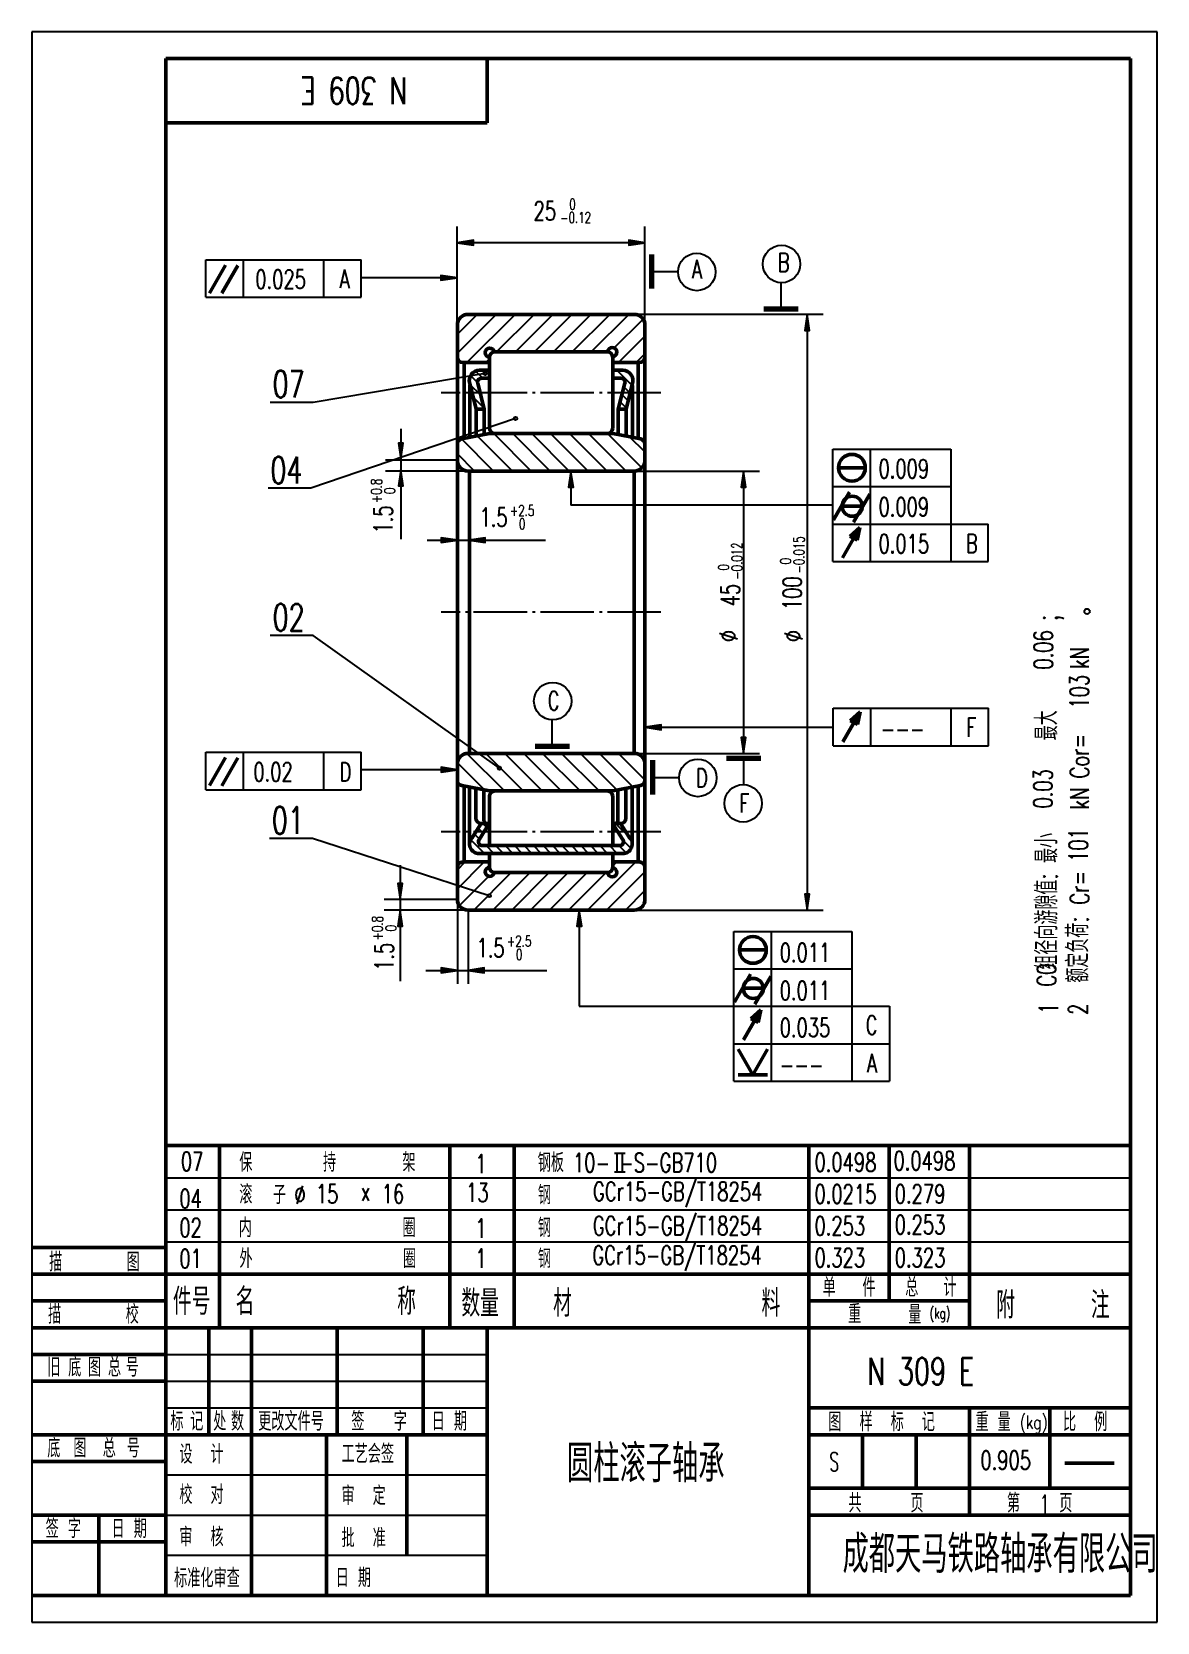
# Model space of a CAD drawing. Extents: x 0 to 210, y 0 to 297.
import ezdxf
from ezdxf.enums import TextEntityAlignment as Align

# ---------------------------------------------------------------- set-up
doc = ezdxf.new("R2010")
doc.units = 0
doc.header["$MEASUREMENT"] = 0
doc.linetypes.add('CENTER', pattern=[12.5, 10, -1, 0.5, -1])
doc.layers.get('0').update_dxf_attribs({"color": 6, "linetype": 'CONTINUOUS'})
doc.layers.get('DEFPOINTS').update_dxf_attribs({"linetype": 'CONTINUOUS'})
doc.layers.add('1', color=2, linetype='CONTINUOUS', lineweight=50)
for name, color, linetype in [('2', 6, 'CONTINUOUS'), ('3', 7, 'CENTER'), ('90', 7, 'CONTINUOUS')]:
    doc.layers.add(name, color=color, linetype=linetype)
doc.styles.add('HZ', font='SIMPLEX', dxfattribs={"width": 0.7, "bigfont": 'HZTXT'})
doc.dimstyles.get("Standard").update_dxf_attribs({"dimtxt": 0.18, "dimasz": 0.18, "dimexe": 0.18, "dimexo": 0.0625, "dimgap": 0.09, "dimtad": 0, "dimtih": 1, "dimtoh": 1, "dimdec": 4, "dimzin": 0, "dimdsep": 46, "dimtxsty": 'Standard', "dimcen": 0.09, "dimadec": 0, "dimazin": 0, "dimtfac": 1, "dimtdec": 4, "dimtofl": 0, "dimtmove": 0, "dimatfit": 3, "dimfxl": 0, "dimtolj": 1, "dimtzin": 0, "dimarcsym": 0})

# ---------------------------------------------------------------- blocks, each defined once
blk = doc.blocks.new('BLK', base_point=(1, 0))
for points in [[(0, 0), (1, 0), (0, 0.15), (0, -0.15), (1, 0)], [(0, 0.07), (0.5, 0), (0, -0.07)]]:
    blk.add_lwpolyline(points)
blk = doc.blocks.new('*D3')
at = {"color": 0, "linetype": 'ByBlock'}
for p, q in [((108.07, 244.24), (143.36, 244.24)), ((140.36, 241.24), (140.36, 135.97)), ((108.07, 132.97), (143.36, 132.97))]:
    blk.add_line(p, q, dxfattribs=at)
at = {"layer": 'DEFPOINTS', "color": 0, "linetype": 'ByBlock'}
for p in [(108.07, 244.24), (108.07, 132.97), (140.36, 132.97)]:
    blk.add_point(p, dxfattribs=at)
at = {"color": 0, "linetype": 'ByBlock', "xscale": 3, "yscale": 3, "zscale": 3}
for p, rotation in [((140.36, 244.24), 90), ((140.36, 132.97), 270)]:
    blk.add_blockref('BLK', p, dxfattribs=dict(at, rotation=rotation))
blk = doc.blocks.new('*D2')
at = {"color": 0, "linetype": 'ByBlock'}
for p, q in [((-152.5, 134.63), (-152.5, 153.01)), ((-117.5, 134.63), (-117.5, 153.01)), ((-120.5, 150.01), (-149.5, 150.01))]:
    blk.add_line(p, q, dxfattribs=at)
at = {"layer": 'DEFPOINTS', "color": 0, "linetype": 'ByBlock'}
for p in [(-152.5, 150.01), (-152.5, 134.63), (-117.5, 134.63)]:
    blk.add_point(p, dxfattribs=at)
at = {"color": 0, "linetype": 'ByBlock', "xscale": 3, "yscale": 3, "zscale": 3, "rotation": 180}
blk.add_blockref('BLK', (-152.5, 150.01), dxfattribs=at)
at = {"color": 0, "linetype": 'ByBlock', "xscale": 3, "yscale": 3, "zscale": 3}
blk.add_blockref('BLK', (-117.5, 150.01), dxfattribs=at)
blk = doc.blocks.new('ZL', base_point=(176.19, 35.82))
at = {"layer": '2', "style": 'HZ', "width": 0.7}
blk.add_text('重 量', height=3.5, dxfattribs=at).set_placement((176.34, 35.82))
blk = doc.blocks.new('*D4')
at = {"color": 0, "linetype": 'ByBlock'}
for p, q in [((112.4, 214.97), (135.82, 214.97)), ((132.82, 211.97), (132.82, 165.24)), ((112.4, 162.24), (135.82, 162.24))]:
    blk.add_line(p, q, dxfattribs=at)
at = {"layer": 'DEFPOINTS', "color": 0, "linetype": 'ByBlock'}
for p in [(112.4, 214.97), (112.4, 162.24), (132.82, 162.24)]:
    blk.add_point(p, dxfattribs=at)
at = {"color": 0, "linetype": 'ByBlock', "xscale": 3, "yscale": 3, "zscale": 3}
for p, rotation in [((132.82, 214.97), 90), ((132.82, 162.24), 270)]:
    blk.add_blockref('BLK', p, dxfattribs=dict(at, rotation=rotation))
blk = doc.blocks.new('*X5')
at = {"color": 0}
for p, q in [((84.92, 148.43), (84.19, 149.15)), ((111.65, 146.45), (108.94, 149.16)), ((84.52, 143.52), (81.89, 146.15)), ((83.56, 146.25), (82.62, 147.19)), ((84.24, 147.34), (83.31, 148.27)), ((111.84, 144.49), (110.36, 145.97)), ((82.28, 143.99), (82.16, 144.11)), ((86.29, 143.52), (84.79, 145.02)), ((88.05, 143.52), (86.55, 145.02)), ((89.82, 143.52), (88.32, 145.02)), ((91.59, 143.52), (90.09, 145.02)), ((93.36, 143.52), (91.86, 145.02)), ((95.13, 143.52), (93.63, 145.02)), ((96.89, 143.52), (95.39, 145.02)), ((98.66, 143.52), (97.16, 145.02)), ((100.43, 143.52), (98.93, 145.02)), ((102.2, 143.52), (100.7, 145.02)), ((103.96, 143.52), (102.46, 145.02)), ((105.73, 143.52), (104.23, 145.02)), ((107.5, 143.52), (106, 145.02)), ((109.27, 143.52), (107.77, 145.02)), ((110.91, 143.65), (109.54, 145.02))]:
    blk.add_line(p, q, dxfattribs=at)
blk = doc.blocks.new('*X6')
at = {"color": 0}
for p, q in [((83.17, 231.49), (81.86, 232.8)), ((84.14, 232.29), (82.79, 233.64)), ((85.41, 232.79), (84.41, 233.79)), ((83.76, 229.14), (81.76, 231.14)), ((84.35, 226.78), (82.35, 228.78))]:
    blk.add_line(p, q, dxfattribs=at)
blk = doc.blocks.new('*X7')
at = {"color": 0}
for p, q in [((108.89, 232.29), (108.41, 232.77)), ((112, 230.95), (109.16, 233.79)), ((111.98, 232.74), (111.12, 233.59)), ((111.3, 228.11), (110.12, 229.29)), ((111.65, 229.53), (110.49, 230.69)), ((110.95, 226.69), (109.76, 227.88))]:
    blk.add_line(p, q, dxfattribs=at)

msp = doc.modelspace()

# ---------------------------------------------------------------- linework, layer by layer
at = {"layer": '1'}
for p, q in [((25, 292), (25, 5)), ((205, 292), (25, 292)), ((85, 280), (85, 292)), ((205, 5), (205, 292)), ((25, 280), (85, 280)), ((115.50856, 249.0402), (115.50856, 255.4402)), ((115.80856, 249.0402), (115.80856, 255.4402)), ((33.13615, 248.21145), (36.13615, 253.4076)), ((35.44561, 248.17109), (38.44561, 253.36725)), ((143.01981, 245.36136), (136.61981, 245.36136)), ((143.01981, 245.06136), (136.61981, 245.06136)), ((82.91083, 226.54652), (81.71347, 231.31355)), ((81.73734, 221.26897), (81.73734, 231.0097)), ((84.41083, 226.52707), (83.20086, 231.36461)), ((109.41083, 226.52707), (110.66471, 231.3799)), ((110.91083, 226.52707), (112.10039, 231.35445)), ((112.08432, 221.27601), (112.08432, 230.97138)), ((85.40409, 221.97443), (80.21516, 220.97611)), ((108.40409, 221.97443), (113.59054, 220.99017)), ((150.49489, 215.59371), (155.49489, 215.59371)), ((150.64608, 215.59371), (150.64608, 215.59371)), ((149.5826, 205.85806), (152.5826, 211.05421)), ((151.29159, 208.42702), (155.02953, 208.42702)), ((153.36322, 205.44239), (156.36322, 210.63854)), ((151.26157, 198.79399), (154.51157, 204.42316)), ((154.51157, 204.42316), (152.62612, 202.7234)), ((152.62612, 202.7234), (154.00872, 202.06458)), ((153.90364, 203.40498), (153.04797, 202.56499)), ((153.93366, 203.44072), (153.67846, 202.26117)), ((154.51157, 204.42316), (154.00872, 202.06458)), ((151.26157, 198.79399), (151.26157, 198.79399)), ((151.32161, 164.40153), (154.57161, 170.03069)), ((154.57161, 170.03069), (152.68617, 168.33093)), ((154.57161, 170.03069), (154.06877, 167.67211)), ((152.68617, 168.33093), (154.06877, 167.67211)), ((153.96369, 169.01251), (153.10802, 168.17252)), ((153.99371, 169.04825), (153.73851, 167.8687)), ((100.31127, 163.73644), (93.91127, 163.73644)), ((100.31127, 163.43644), (93.91127, 163.43644)), ((151.32161, 164.40153), (151.32161, 164.40153)), ((33.13615, 156.25391), (36.13615, 161.45006)), ((35.44561, 156.21355), (38.44561, 161.40971)), ((115.71087, 154.55313), (115.71087, 160.95313)), ((116.01087, 154.55313), (116.01087, 160.95313)), ((129.62431, 161.49172), (136.02431, 161.49172)), ((129.62431, 161.19172), (136.02431, 161.19172)), ((85.40409, 155.23661), (80.21516, 156.23493)), ((81.69413, 145.31155), (81.69413, 155.95038)), ((108.40409, 155.23661), (113.59054, 156.22087)), ((112.04111, 145.31155), (112.04111, 155.92683)), ((82.25713, 146.63044), (83.86762, 149.15389)), ((83.52518, 146.20349), (85.36762, 149.15389)), ((83.86762, 149.15389), (85.36762, 149.15389)), ((109.86762, 149.15389), (108.36762, 149.15389)), ((110.21007, 146.20349), (108.36762, 149.15389)), ((111.47812, 146.63044), (109.86762, 149.15389)), ((132.02761, 125.54522), (137.02761, 125.54522)), ((132.1788, 125.54522), (132.1788, 125.54522)), ((131.11533, 115.80957), (134.11533, 121.00572)), ((134.89594, 115.3939), (137.89594, 120.59005)), ((132.82431, 118.37853), (136.56225, 118.37853)), ((132.79429, 108.7455), (136.04429, 114.37467)), ((136.04429, 114.37467), (134.15884, 112.67491)), ((135.43636, 113.35649), (134.58069, 112.5165)), ((135.46639, 113.39223), (135.21119, 112.21268)), ((136.04429, 114.37467), (135.54145, 112.01608)), ((134.15884, 112.67491), (135.54145, 112.01608)), ((134.55351, 102.24592), (131.80351, 107.00906)), ((132.79429, 108.7455), (132.79429, 108.7455)), ((134.55351, 102.24592), (137.30351, 107.00906)), ((131.80351, 102.24592), (137.30351, 102.24592)), ((25, 89), (205, 89)), ((35, 89), (35, 55)), ((78, 89), (78, 55)), ((90, 89), (90, 55)), ((145, 89), (145, 5)), ((160, 89), (160, 60)), ((175, 89), (175, 55)), ((0, 70), (25, 70)), ((0, 65), (25, 65)), ((25, 65), (205, 65)), ((0, 60), (25, 60)), ((145, 60), (175, 60)), ((0, 55), (25, 55)), ((25, 55), (205, 55)), ((33, 55), (33, 35)), ((41, 55), (41, 5)), ((57, 55), (57, 35)), ((73, 55), (73, 35)), ((85, 55), (85, 5)), ((0, 50), (25, 50)), ((0, 45), (25, 45)), ((145, 40), (205, 40)), ((175, 40), (175, 20)), ((190, 40), (190, 25)), ((0, 35), (25, 35)), ((25, 35), (85, 35)), ((55, 35), (55, 5)), ((70, 35), (70, 12.5)), ((145, 35), (205, 35)), ((155, 35), (155, 25)), ((165, 35), (165, 25)), ((0, 30), (25, 30)), ((192.75137, 29.70332), (201.9536, 29.70332)), ((145, 25), (205, 25)), ((0, 20), (25, 20)), ((12.5, 20), (12.5, 5)), ((145, 20), (205, 20)), ((0, 15), (25, 15)), ((0, 5), (205, 5))]:
    msp.add_line(p, q, dxfattribs=at)
at = {"layer": '1', "color": 2}
for p, q in [((112.40409, 244.23661), (81.40409, 244.23661)), ((79.40415, 242.23661), (79.40415, 134.97443)), ((114.40415, 242.23661), (114.40415, 134.97443)), ((80.40409, 235.23661), (85.40409, 235.23661)), ((80.65749, 221.06121), (80.65749, 235.23661)), ((85.40409, 236.23661), (85.40409, 222.97443)), ((107.40409, 237.23661), (86.40409, 237.23661)), ((108.40409, 222.97443), (108.40409, 236.34685)), ((113.40409, 235.23661), (108.40409, 235.23661)), ((113.15069, 235.23661), (113.15069, 221.07364)), ((83.52415, 233.78926), (85.41083, 233.78926)), ((83.86383, 232.28926), (85.41083, 232.28926)), ((108.41083, 233.78926), (110.27721, 233.78926)), ((108.41083, 232.28926), (109.99675, 232.28926)), ((82.91083, 226.54652), (82.91083, 221.49474)), ((82.91083, 226.52707), (84.41083, 226.52707)), ((84.41083, 226.52707), (84.41083, 221.78333)), ((109.41083, 226.52707), (109.41083, 221.78337)), ((110.91083, 226.52707), (109.41083, 226.52707)), ((110.91083, 226.52707), (110.91083, 221.49871)), ((108.40409, 221.97443), (85.40409, 221.97443)), ((112.40409, 214.97443), (81.40409, 214.97443)), ((81.64494, 214.97443), (81.64494, 162.23661)), ((112.40415, 214.97443), (112.40415, 162.23661)), ((112.40409, 162.23661), (81.40409, 162.23661)), ((80.65749, 156.14982), (80.65749, 141.97443)), ((82.86762, 155.72461), (82.86762, 150.15389)), ((84.36762, 155.43602), (84.36762, 149.65389)), ((108.40409, 155.23661), (85.40409, 155.23661)), ((109.36762, 155.41946), (109.36762, 149.65389)), ((110.86762, 155.70413), (110.86762, 150.15389)), ((113.15069, 141.97443), (113.15069, 156.1374)), ((85.40409, 145.0228), (85.40409, 154.34617)), ((108.40409, 154.23661), (108.40409, 145.0228)), ((83.4941, 143.5228), (110.24115, 143.5228)), ((84.03404, 145.0228), (109.70121, 145.0228)), ((85.40409, 140.97442), (85.40409, 143.47443)), ((108.40409, 143.47443), (108.40409, 140.97442)), ((80.40409, 141.97443), (85.40409, 141.97443)), ((107.40409, 139.97443), (86.40409, 139.97443)), ((113.40409, 141.97443), (108.40409, 141.97443)), ((112.40409, 132.97443), (81.40409, 132.97443))]:
    msp.add_line(p, q, dxfattribs=at)
at = {"layer": '1'}
for centre, radius in [((153.03296, 215.59371), 2.5), ((153.10051, 208.40021), 1.87837), ((134.56568, 125.54522), 2.5), ((134.63323, 118.35172), 1.87837)]:
    msp.add_circle(centre, radius, dxfattribs=at)
at = {"layer": '1', "color": 2}
for centre, radius, start, end in [((81.40409, 242.23661), 2, 90, 180), ((112.40409, 242.23661), 2, 0, 90), ((80.40409, 236.23661), 1, 180, 270), ((86.40409, 236.23661), 1, 90, 180), ((107.40409, 236.23661), 1, 0, 90), ((113.40409, 236.23661), 1, 270, 0), ((86.40409, 222.97443), 1, 180, 270), ((107.40409, 222.97443), 1, 270, 0), ((81.40409, 216.97443), 2, 180, 270), ((112.40409, 216.97443), 2, 270, 0), ((81.40409, 160.23661), 2, 90, 180), ((112.40409, 160.23661), 2, 0, 90), ((86.40409, 154.23661), 1, 90, 180), ((107.40409, 154.23661), 1, 0, 90), ((80.40409, 140.97443), 1, 90, 180), ((86.40409, 140.97443), 1, 180, 270), ((107.40409, 140.97443), 1, 270, 0), ((113.40409, 140.97443), 1, 0, 90), ((81.40409, 134.97443), 2, 180, 270), ((112.40409, 134.97443), 2, 270, 0)]:
    msp.add_arc(centre, radius, start, end, dxfattribs=at)
at = {"layer": '1'}
for centre, radius, start, end in [((85.44986, 237.08335), 0.84797, 6.1570829, 266.9060508), ((108.30712, 237.18926), 0.84797, 276.1570829, 176.9060508), ((83.52415, 231.88926), 1.9, 90, 197.6381054), ((83.86383, 231.58926), 0.7, 90, 198.7188143), ((109.99675, 231.58926), 0.7, 342.5980813, 90), ((110.27721, 231.88926), 1.9, 342.7310859, 90), ((80.40409, 219.99412), 1, 100.8902673, 180), ((113.40409, 220.0077), 1, 0, 79.2544537), ((80.40409, 157.21692), 1, 180, 259.1097327), ((113.40409, 157.20333), 1, 280.7455463, 360), ((83.86762, 150.15389), 1, 180, 270), ((84.86762, 149.65389), 0.5, 180, 270), ((108.86762, 149.65389), 0.5, 270, 0), ((109.86762, 150.15389), 1, 270, 0), ((83.4941, 145.3228), 1.8, 133.409184, 270), ((84.03404, 145.7228), 0.7, 136.6304084, 270), ((109.70121, 145.7228), 0.7, 270, 43.3695916), ((110.24115, 145.3228), 1.8, 270, 46.590816), ((85.44986, 140.12769), 0.84797, 93.0939492, 353.8429171), ((108.30712, 140.02178), 0.84797, 183.0939492, 83.8429171)]:
    msp.add_arc(centre, radius, start, end, dxfattribs=at)
at = {"layer": '2'}
for p, q in [((0, 297), (0, 0)), ((210, 297), (0, 297)), ((210, 0), (210, 297)), ((32.48829, 247.42047), (32.48829, 254.42047)), ((32.48829, 254.42047), (61.48829, 254.42047)), ((39.48829, 247.42047), (39.48829, 254.42047)), ((54.48829, 247.42047), (54.48829, 254.42047)), ((61.48829, 247.42047), (61.48829, 254.42047)), ((76.47241, 251.04849), (61.48829, 251.04849)), ((115.50856, 252.2402), (120.50856, 252.2402)), ((139.81981, 245.06136), (139.81981, 250.06136)), ((32.48829, 247.42047), (61.48829, 247.42047)), ((79.40409, 240.53121), (83.10949, 244.23661)), ((79.40415, 236.99573), (86.64502, 244.23661)), ((81.18056, 235.23661), (90.18056, 244.23661)), ((86.71609, 237.23661), (93.71609, 244.23661)), ((90.25162, 237.23661), (97.25162, 244.23661)), ((93.78716, 237.23661), (100.78716, 244.23661)), ((97.32269, 237.23661), (104.32269, 244.23661)), ((100.85822, 237.23661), (107.85822, 244.23661)), ((104.39376, 237.23661), (111.39376, 244.23661)), ((108.65519, 237.9625), (114.05631, 243.36363)), ((109.46483, 235.23661), (114.40409, 240.17588)), ((84.71609, 235.23661), (85.40409, 235.92461)), ((112.78357, 235.26832), (114.44988, 236.93042)), ((84.59143, 233.19516), (52.48122, 227.79781)), ((52.48122, 227.79781), (44.48122, 227.79781)), ((90.26589, 224.79781), (52.09091, 211.75122)), ((86.14118, 214.97443), (80.15341, 220.96219)), ((89.67671, 214.97443), (83.11678, 221.53436)), ((93.21225, 214.97443), (86.33234, 221.85433)), ((96.74778, 214.97443), (89.74778, 221.97443)), ((100.28331, 214.97443), (93.28331, 221.97443)), ((103.81885, 214.97443), (96.81885, 221.97443)), ((107.35438, 214.97443), (100.35438, 221.97443)), ((110.88992, 214.97443), (103.88992, 221.97443)), ((113.82894, 215.57093), (107.56108, 221.83879)), ((114.40409, 218.53132), (111.55987, 221.37554)), ((82.60564, 214.97443), (79.40409, 218.17598)), ((149.49017, 219.06124), (171.49017, 219.06124)), ((149.49017, 198.06124), (149.49017, 219.06124)), ((156.49017, 198.06124), (156.49017, 219.06124)), ((171.49017, 219.06124), (171.49017, 198.06124)), ((52.09091, 211.75122), (44.09091, 211.75122)), ((100.60901, 212.16478), (100.60901, 208.60574)), ((149.49017, 212.06124), (171.49017, 212.06124)), ((149.49017, 208.60574), (100.60901, 208.60574)), ((149.49017, 205.06124), (178.49017, 205.06124)), ((178.49017, 198.06124), (178.49017, 205.06124)), ((149.49017, 198.06124), (178.49017, 198.06124)), ((52.48122, 184.26069), (44.48122, 184.26069)), ((87.24852, 159.46884), (52.48122, 184.26069)), ((128.33991, 184.71894), (131.69985, 183.6531)), ((140.43941, 184.71894), (143.79935, 183.6531)), ((149.55022, 163.66877), (149.55022, 170.66877)), ((149.55022, 170.66877), (178.55022, 170.66877)), ((156.55022, 163.66877), (156.55022, 170.66877)), ((171.55022, 163.66877), (171.55022, 170.66877)), ((178.55022, 163.66877), (178.55022, 170.66877)), ((97.11127, 163.43644), (97.11127, 168.43644)), ((117.43638, 167.11807), (149.55022, 167.11807)), ((149.55022, 163.66877), (178.55022, 163.66877)), ((32.48829, 162.46293), (61.48829, 162.46293)), ((32.48829, 155.46293), (32.48829, 162.46293)), ((39.48829, 155.46293), (39.48829, 162.46293)), ((54.48829, 155.46293), (54.48829, 162.46293)), ((61.48829, 155.46293), (61.48829, 162.46293)), ((88.1797, 155.23661), (81.19107, 162.22523)), ((91.71523, 155.23661), (84.71523, 162.23661)), ((95.25076, 155.23661), (88.25076, 162.23661)), ((98.7863, 155.23661), (91.7863, 162.23661)), ((102.32183, 155.23661), (95.32183, 162.23661)), ((105.85737, 155.23661), (98.85737, 162.23661)), ((109.23518, 155.39433), (102.3929, 162.23661)), ((112.20678, 155.95827), (105.92843, 162.23661)), ((114.40415, 157.29643), (109.46397, 162.23661)), ((132.82431, 161.49172), (132.82431, 156.49172)), ((76.54747, 159.19818), (61.48829, 159.19818)), ((84.46313, 155.41764), (79.66191, 160.21886)), ((115.71087, 157.75313), (120.71087, 157.75313)), ((32.48829, 155.46293), (61.48829, 155.46293)), ((52.34611, 146.3541), (44.34611, 146.3541)), ((85.35703, 135.66663), (52.34611, 146.3541)), ((79.40415, 136.97269), (84.40588, 141.97443)), ((79.40415, 140.50822), (80.87035, 141.97443)), ((82.47695, 132.97443), (89.47695, 139.97443)), ((86.01248, 132.97443), (93.01248, 139.97443)), ((89.54802, 132.97443), (96.54802, 139.97443)), ((93.08355, 132.97443), (100.08355, 139.97443)), ((96.61909, 132.97443), (103.61909, 139.97443)), ((100.15462, 132.97443), (107.15462, 139.97443)), ((103.69015, 132.97443), (112.69015, 141.97443)), ((107.22569, 132.97443), (114.40415, 140.15288)), ((108.40409, 141.2239), (109.15462, 141.97443)), ((79.77759, 133.8106), (85.26672, 139.29973)), ((110.76122, 132.97443), (114.40415, 136.61735)), ((102.15523, 133.00369), (102.15523, 115.01275)), ((102.15523, 133.00369), (102.15523, 133.00369)), ((131.0229, 129.01275), (153.0229, 129.01275)), ((131.0229, 101.01275), (131.0229, 129.01275)), ((138.0229, 101.01275), (138.0229, 129.01275)), ((153.0229, 129.01275), (153.0229, 101.01275)), ((131.0229, 122.01275), (153.0229, 122.01275)), ((102.15523, 115.01275), (160.0229, 115.01275)), ((160.0229, 115.01275), (160.0229, 101.01275)), ((131.0229, 108.01275), (160.0229, 108.01275)), ((131.0229, 101.01275), (160.0229, 101.01275)), ((108.73346, 87.61195), (110.73346, 87.61195)), ((109.23346, 84.11195), (109.23346, 87.61195)), ((110.23346, 84.11195), (110.23346, 87.61195)), ((108.73346, 84.11195), (110.73346, 84.11195)), ((25, 83), (205, 83)), ((49.49143, 78.11653), (50.55727, 81.47647)), ((25, 77), (205, 77)), ((25, 71), (205, 71)), ((25, 50), (85, 50)), ((25, 45), (85, 45)), ((25, 40), (85, 40)), ((25, 27.5), (85, 27.5)), ((25, 20), (85, 20)), ((25, 12.5), (85, 12.5)), ((0, 0), (210, 0))]:
    msp.add_line(p, q, dxfattribs=at)
at = {"layer": '2', "linetype": 'ByBlock'}
for p, q in [((68.87409, 222.8855), (68.87409, 202.27904)), ((79.40415, 216.97443), (65.97681, 216.97443)), ((81.64494, 214.97443), (65.97681, 214.97443)), ((73.76793, 202.06894), (95.85027, 202.06894)), ((68.73809, 141.36781), (68.73809, 119.68903)), ((79.40415, 134.97443), (65.73809, 134.97443)), ((79.40415, 134.97443), (79.40415, 119.18861)), ((81.40409, 132.97443), (65.73809, 132.97443)), ((81.40409, 132.97443), (81.40409, 119.18861)), ((73.54276, 121.72213), (96.1355, 121.72213))]:
    msp.add_line(p, q, dxfattribs=at)
at = {"layer": '2'}
for points in [[(130.01988, 183.3979, 0.065754283), (130.49008, 183.46, 0.078428939), (130.85395, 183.62214, 0.107173813), (131.13712, 183.9075, 0.166135476), (131.19943, 184.1635, 0.142966599), (131.11953, 184.43723, 0.107173813), (130.85395, 184.70486, 0.078428939), (130.49008, 184.867, 0.065754283), (130.01988, 184.9291, 0.065754283), (129.54968, 184.867, 0.078428939), (129.18581, 184.70486, 0.107173813), (128.92022, 184.43723, 0.142966599), (128.84032, 184.1635, 0.142966599), (128.92022, 183.88977, 0.107173813), (129.18581, 183.62214, 0.078428939), (129.54968, 183.46, 0.065754283)], [(142.11938, 183.3979, 0.065754283), (142.58958, 183.46, 0.078428939), (142.95345, 183.62214, 0.107173813), (143.23662, 183.9075, 0.166135476), (143.29893, 184.1635, 0.142966599), (143.21903, 184.43723, 0.107173813), (142.95345, 184.70486, 0.078428939), (142.58958, 184.867, 0.065754283), (142.11938, 184.9291, 0.065754283), (141.64918, 184.867, 0.078428939), (141.28531, 184.70486, 0.107173813), (141.01973, 184.43723, 0.142966599), (140.93983, 184.1635, 0.142966599), (141.01973, 183.88977, 0.107173813), (141.28531, 183.62214, 0.078428939), (141.64918, 183.46, 0.065754283)], [(50.81247, 79.7965, 0.065754283), (50.75037, 80.2667, 0.078428939), (50.58823, 80.63057, 0.107173813), (50.30287, 80.91375, 0.166135476), (50.04687, 80.97606, 0.142966599), (49.77314, 80.89615, 0.107173813), (49.50551, 80.63057, 0.078428939), (49.34337, 80.2667, 0.065754283), (49.28127, 79.7965, 0.065754283), (49.34337, 79.3263, 0.078428939), (49.50551, 78.96243, 0.107173813), (49.77314, 78.69685, 0.142966599), (50.04687, 78.61695, 0.142966599), (50.3206, 78.69685, 0.107173813), (50.58823, 78.96243, 0.078428939), (50.75037, 79.3263, 0.065754283)]]:
    msp.add_lwpolyline(points, format="xyb", close=True, dxfattribs=at)
for centre, radius in [((124.08297, 252.15013), 3.5), ((139.90988, 253.63577), 3.5), ((84.59143, 233.19516), 0.3), ((90.26589, 224.79781), 0.3), ((196.92012, 188.76355), 0.5), ((97.20134, 172.01084), 3.5), ((124.28528, 157.66306), 3.5), ((87.24852, 159.46884), 0.3), ((132.73424, 152.91731), 3.5), ((85.35703, 135.66663), 0.3)]:
    msp.add_circle(centre, radius, dxfattribs=at)
at = {"layer": '3'}
for p, q in [((117.40409, 229.60552), (76.40409, 229.60552)), ((117.40415, 188.60552), (76.40415, 188.60552)), ((117.40409, 147.60552), (76.40409, 147.60552))]:
    msp.add_line(p, q, dxfattribs=at)

# ---------------------------------------------------------------- block references
at = {"layer": '2', "xscale": 3, "yscale": 3, "zscale": 3}
for p in [(79.35438, 251.04849), (79.39735, 159.19818)]:
    msp.add_blockref('BLK', p, dxfattribs=at)
at = {"layer": '2'}
for name, p in [('*X6', (0, 0)), ('*X7', (0, 0)), ('*X5', (0, 0)), ('ZL', (175.93817, 35.65471))]:
    msp.add_blockref(name, p, dxfattribs=at)
at = {"layer": '2', "linetype": 'ByBlock', "xscale": 3, "yscale": 3, "zscale": 3}
for p, rotation in [((68.87409, 217.18889), 270), ((68.87409, 215.18889), 90), ((81.60564, 202.06894), 180), ((68.73809, 134.97443), 270), ((68.73809, 132.97443), 90), ((81.40409, 121.72213), 180)]:
    msp.add_blockref('BLK', p, dxfattribs=dict(at, rotation=rotation))
at = {"layer": '2', "xscale": 3, "yscale": 3, "zscale": 3}
for p, rotation in [((100.60901, 214.93244), 90), ((114.43487, 167.11807), 180), ((102.15523, 133.00369), 90)]:
    msp.add_blockref('BLK', p, dxfattribs=dict(at, rotation=rotation))
at = {"layer": '2', "linetype": 'ByBlock', "xscale": 3, "yscale": 3, "zscale": 3}
for p in [(79.40409, 202.06894), (79.40415, 121.72213)]:
    msp.add_blockref('BLK', p, dxfattribs=at)

# ---------------------------------------------------------------- texts
at = {"layer": '2', "style": 'HZ'}
for s, height, width, p in [('B', 3.5, 0.7, (139.18931, 252.1923)), ('A', 3.5, 0.7, (57.40786, 249.10044)), ('07', 5, 0.7, (44.91527, 228.70928)), ('04', 5, 0.7, (44.52497, 212.64482)), ('B', 3.5, 0.7, (174.28965, 199.70547)), ('02', 5, 0.7, (44.91527, 185.1543)), ('C', 3.5, 0.7, (96.2706, 170.33504)), ('F', 3.5, 0.7, (174.39473, 165.36662)), ('D', 3.5, 0.7, (57.40786, 157.03567)), ('D', 3.5, 0.7, (123.92232, 155.91231)), ('F', 3.5, 0.7, (132.01368, 151.17955)), ('01', 5, 0.7, (44.78017, 147.24771)), ('C', 3.5, 0.7, (155.61221, 109.75217)), ('A', 3.5, 0.7, (155.82237, 102.6391)), ('07', 3.5, 0.7, (27.80183, 84.30239)), ('保', 3.5, 0.7, (38.7154, 84.12367)), ('持', 3.5, 0.7, (54.32767, 84.12367)), ('架', 3.5, 0.7, (69.15931, 84.12367)), ('1', 3.5, 0.7, (82.74771, 83.86985)), ('钢板 10- -S-GB710', 3.5, 0.7, (94.40408, 84.06144)), ('04', 3.5, 0.7, (27.53162, 77.35017)), ('滚', 3.5, 0.7, (38.7154, 78.13654)), ('子', 3.5, 0.7, (44.99776, 78.09486)), ('x', 3.5, 0.7, (61.36819, 78.70845)), ('钢', 3.5, 0.7, (94.43917, 78.01144)), ('02', 3.5, 0.7, (27.53162, 71.93495)), ('内', 3.5, 0.7, (38.59531, 71.8992)), ('圈', 3.5, 0.7, (69.15931, 71.8992)), ('1', 3.5, 0.7, (82.74771, 71.80622)), ('钢', 3.5, 0.7, (94.43917, 71.8992)), ('描', 3.5, 0.7, (3.22753, 65.50101)), ('图', 3.5, 0.7, (17.66888, 65.50101)), ('01', 3.5, 0.7, (27.53162, 66.16228)), ('外', 3.5, 0.7, (38.74543, 66.12653)), ('圈', 3.5, 0.7, (69.27941, 66.12653)), ('1', 3.5, 0.7, (82.74771, 66.1944)), ('钢', 3.5, 0.7, (94.43917, 66.12653)), ('件号', 5, 0.7, (26.33068, 57.38711)), ('名', 5, 0.7, (38.02486, 57.38711)), ('称', 5, 0.7, (68.18355, 57.38711)), ('数量', 5, 0.7, (80.16295, 57.04754)), ('材', 5, 0.7, (97.27639, 57.04754)), ('料', 5, 0.7, (136.17194, 57.04754)), ('单', 3.5, 0.7, (147.5809, 60.7828)), ('件', 3.5, 0.7, (154.99672, 60.7828)), ('总', 3.5, 0.7, (162.983, 60.7828)), ('计', 3.5, 0.7, (170.1136, 60.7828)), ('描', 3.5, 0.7, (3.03238, 55.74288)), ('校', 3.5, 0.7, (17.51876, 55.74288)), ('重', 3.5, 0.7, (152.32463, 55.7965)), ('量', 3.5, 0.7, (163.55344, 55.68926)), ('附', 5, 0.7, (179.94632, 56.70797)), ('注', 5, 0.7, (197.63021, 56.70797)), ('(kg)', 2, 0.7, (167.54658, 56.70797)), ('旧', 3.5, 0.7, (2.88226, 45.85964)), ('底', 3.5, 0.7, (6.78533, 45.85964)), ('图', 3.5, 0.7, (10.49324, 45.85964)), ('总', 3.5, 0.7, (14.20115, 45.85964)), ('号', 3.5, 0.7, (17.51876, 45.85964)), ('标', 3.5, 0.7, (25.8503, 35.76194)), ('记', 3.5, 0.7, (29.55821, 35.76194)), ('处', 3.5, 0.7, (33.85158, 35.76194)), ('数', 3.5, 0.7, (37.16919, 35.76194)), ('更改文件号', 3.5, 0.7, (42.24318, 35.76194)), ('签   字', 3.5, 0.7, (59.61182, 35.76194)), ('日 期', 3.5, 0.7, (74.63862, 35.76194)), ('图  样  标  记', 3.5, 0.7, (148.64674, 35.65471)), ('比  例', 3.5, 0.7, (192.42112, 35.65471)), ('底', 3.5, 0.7, (2.88226, 30.75777)), ('图', 3.5, 0.7, (7.7611, 30.75777)), ('总', 3.5, 0.7, (13.22539, 30.75777)), ('号', 3.5, 0.7, (17.71391, 30.75777)), ('设  计', 3.5, 0.7, (27.53162, 29.61396)), ('工艺会签', 3.5, 0.7, (57.79539, 29.68545)), ('圆柱滚子轴承', 7, 0.7, (99.87343, 26.12892)), ('S', 3.5, 0.6, (148.84189, 28.20207)), ('校  对', 3.5, 0.7, (27.53162, 22.05409)), ('审  定', 3.5, 0.7, (57.79539, 21.87537)), ('共     页', 3.5, 0.7, (152.38467, 20.49923)), ('第    页', 3.5, 0.7, (181.97291, 20.49923)), ('1', 3.5, 0.6, (188.08662, 20.27269)), ('签 字', 3.5, 0.7, (2.58203, 15.70952)), ('日 期', 3.5, 0.7, (14.87668, 15.70952)), ('审  核', 3.5, 0.7, (27.53162, 14.15465)), ('批  准', 3.5, 0.7, (57.79539, 13.97593)), ('标准化审查', 3.5, 0.7, (26.55586, 6.48755)), ('日 期', 3.5, 0.7, (56.71454, 6.54117))]:
    msp.add_text(s, height=height, dxfattribs=dict(at, width=width)).set_placement(p)
at = {"layer": '2', "style": 'HZ', "width": 0.7}
msp.add_text('A', height=3.5, dxfattribs=at).set_placement((124.10246, 250.92339), align=Align.CENTER)
for s, height, p in [('  组径向游隙值: 最小        最大        ;', 4, (191.39036, 118.02904)), ('Cr=      kN Cor=      kN', 3.5, (197.26539, 134.00364)), ('额定负荷:', 4, (197.17532, 119.42005)), ('1', 3.5, (191.49852, 113.58559)), ('2', 3.5, (196.96828, 113.4138))]:
    msp.add_text(s, height=height, rotation=90, dxfattribs=at).set_placement(p)
at = {"layer": '2', "style": 'HZ', "width": 0.761019}
msp.add_text('(kg)', height=2.5, dxfattribs=at).set_placement((184.3748, 36.08364), (189.53885, 36.08364), align=Align.FIT)
at = {"layer": '90', "style": 'HZ', "width": 0.7}
for s, height, rotation, p in [('N 309 E', 5, 180, (70.07627, 288.49645)), ('+0.8', 2, 90, (65.29653, 208.98303)), ('0', 2, 90, (67.79653, 210.68303)), ('1.5', 3.5, 90, (67.29653, 203.31637)), ('-0.015', 2, 90, (144.15906, 195.83274)), ('-0.012', 2, 90, (132.58303, 194.68421)), ('0', 2, 90, (130.08303, 196.38421)), ('0', 2, 90, (141.65906, 197.53274)), ('45', 3.5, 90, (132.08303, 189.71754)), ('100', 3.5, 90, (143.65906, 188.99941)), ('0.06', 3.5, 90, (190.507, 177.88729)), ('103', 3.5, 90, (197.23094, 170.61316)), ('0.03', 3.5, 90, (190.42043, 151.96108)), ('101', 3.5, 90, (197.04446, 141.98803)), ('+0.8', 2, 90, (65.50007, 127.31153)), ('0', 2, 90, (68.00007, 129.01153)), ('1.5', 3.5, 90, (67.50007, 121.64486)), ('C0', 3.5, 90, (191.12064, 118.6941))]:
    msp.add_text(s, height=height, rotation=rotation, dxfattribs=at).set_placement(p)
for s, height, p in [('25', 3.5, (93.62611, 261.80357)), ('0', 2, (100.29278, 263.80357)), ('-0.12', 2, (98.59278, 261.30357)), ('0.025', 3.5, (41.7043, 249.04966)), ('0.009', 3.5, (157.99256, 213.65677)), ('1.5', 3.5, (83.5371, 204.59477)), ('+2.5', 2, (89.20376, 206.59477)), ('0.009', 3.5, (157.99256, 206.5437)), ('0', 2, (90.90376, 204.09477)), ('0.015', 3.5, (157.99256, 199.65398)), ('---', 3.5, (158.41281, 165.08457)), ('0.02', 3.5, (41.34002, 157.04684)), ('+2.5', 2, (88.6523, 126.18794)), ('1.5', 3.5, (82.98563, 124.18794)), ('0', 2, (90.3523, 123.68794)), ('0.011', 3.5, (139.5609, 123.31129)), ('0.011', 3.5, (139.5609, 116.19822)), ('0.035', 3.5, (139.5609, 109.30849)), ('---', 3.5, (139.5609, 102.30849)), ('0.0498', 3.5, (146.04925, 84.15741)), ('0.0498', 3.5, (160.79357, 84.43012)), ('15', 3.5, (53.00243, 78.22475)), ('16', 3.5, (65.27736, 78.22475)), ('GCr15-GB/T18254', 3.5, (104.71119, 78.68978)), ('0.0215', 3.5, (146.04925, 78.20745)), ('0.279', 3.5, (161.02327, 78.22373)), ('GCr15-GB/T18254', 3.5, (104.68775, 72.29159)), ('0.253', 3.5, (146.04925, 72.26322)), ('0.253', 3.5, (161.02327, 72.48681)), ('GCr15-GB/T18254', 3.5, (104.59384, 66.77243)), ('0.323', 3.5, (146.04925, 66.31898)), ('0.323', 3.5, (161.02327, 66.32095)), ('N 309 E', 5, (155.91854, 44.35724)), ('0.905', 3.5, (177.0101, 28.50474)), ('成都天马铁路轴承有限公司', 7, (151.28689, 9.20549))]:
    msp.add_text(s, height=height, dxfattribs=at).set_placement(p)
msp.add_text('13', height=3.5, dxfattribs=at).set_placement((83.14612, 78.48524), align=Align.CENTER)

# ---------------------------------------------------------------- dimensions: what is measured, and where the dimension line sits
at = {"layer": '2'}
dim = msp.add_linear_dim(base=(79.40415, 257.62201), p1=(114.40415, 242.23661), p2=(79.40415, 242.23661), text=' ', dimstyle='Standard', dxfattribs=at)
dim.commit()
dim.dimension.update_dxf_attribs({"geometry": '*D2', "text_midpoint": (96.90415, 261.12201), "insert": (231.90033, 107.60991)})
dim = msp.add_linear_dim(base=(144.69864, 132.97443), p1=(112.40409, 244.23661), p2=(112.40409, 132.97443), angle=90, text='   ', dimstyle='Standard', dxfattribs=at)
dim.commit()
dim.dimension.update_dxf_attribs({"geometry": '*D3', "text_midpoint": (141.19864, 188.60552), "insert": (4.33841, 0)})
dim = msp.add_linear_dim(base=(132.82431, 162.23661), p1=(112.40415, 214.97443), p2=(112.40415, 162.23661), angle=90, text=' ', dimstyle='Standard', dxfattribs=at)
dim.commit()
dim.dimension.update_dxf_attribs({"geometry": '*D4', "text_midpoint": (129.32431, 188.60552)})

doc.saveas('drawing.dxf')
